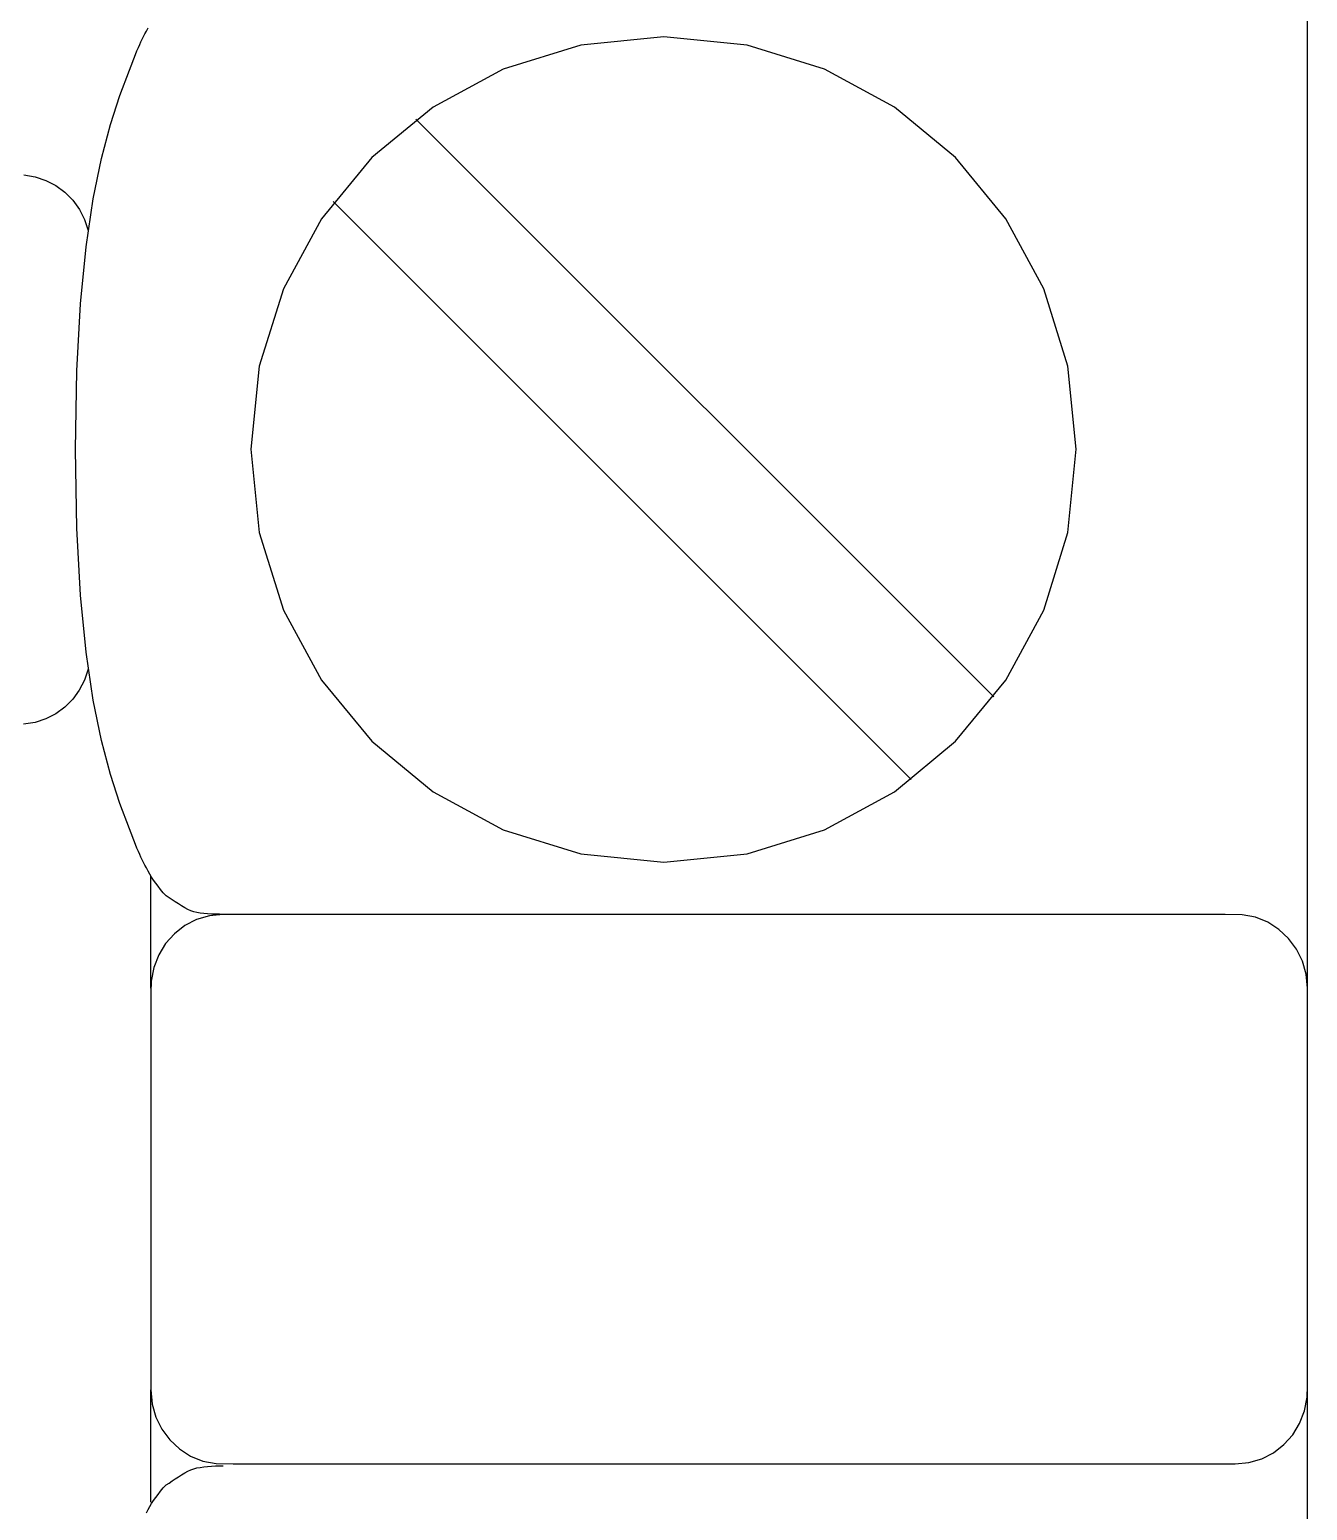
# Model space of a CAD drawing. Extents: x 1 to 47.7, y 0.2 to 35.
# Drawn here: x 37.154 to 37.672, y 14.605 to 15.205 of the extents above; entities that cross this region are included whole.
import ezdxf

# ---------------------------------------------------------------- set-up
doc = ezdxf.new("R2010")
doc.units = 0
doc.header["$MEASUREMENT"] = 0
for name, color, linetype in [('7_2___8__INDEPENDENT_INPUT', 7, 'CONTINUOUS'), ('7_3___8__OPTOISO_INDEPENDE', 7, 'CONTINUOUS'), ('7_4___24__OPTOISO_INDEPEND', 7, 'CONTINUOUS'), ('7_5___8__INDEPENDENT_INPUT', 7, 'CONTINUOUS'), ('7_6____8__INDEPENDENT_INPU', 7, 'CONTINUOUS'), ('7_7____8__OPTOISO_INDEPEND', 7, 'CONTINUOUS'), ('7_8____8__OPTOISO_INDEPEND', 7, 'CONTINUOUS')]:
    doc.layers.add(name, color=color, linetype=linetype)

msp = doc.modelspace()

# ---------------------------------------------------------------- linework, layer by layer
at = {"layer": '7_2___8__INDEPENDENT_INPUT'}
for points in [[(37.67225, 14.5127), (37.67225, 14.60513), (37.67225, 14.70424), (37.67225, 14.80958), (37.67225, 14.92072), (37.67225, 15.0372), (37.67225, 15.15858), (37.67225, 15.28441), (37.67225, 15.41426), (37.67225, 15.54766), (37.67225, 15.68419), (37.67225, 15.82338)], [(37.23275, 14.84656), (37.23125, 14.84657), (37.22968, 14.84659), (37.22808, 14.84664), (37.22648, 14.84672), (37.22492, 14.84684), (37.22343, 14.84701), (37.22206, 14.84724), (37.22083, 14.84753), (37.21969, 14.84795), (37.21845, 14.84855), (37.21719, 14.84923), (37.21593, 14.84999), (37.21466, 14.8508), (37.21339, 14.85164), (37.21212, 14.85248), (37.21086, 14.85331), (37.20961, 14.8541), (37.20846, 14.85533), (37.20739, 14.85664), (37.2064, 14.85792), (37.20547, 14.85918), (37.2046, 14.86042), (37.20379, 14.86165), (37.20304, 14.86288), (37.20233, 14.86411), (37.20166, 14.86535), (37.20105, 14.86652), (37.20049, 14.86761), (37.19996, 14.86867), (37.19945, 14.86973), (37.19894, 14.87084), (37.19841, 14.87204), (37.19785, 14.87337), (37.19723, 14.87486), (37.19475, 14.88118), (37.19094, 14.89146), (37.18712, 14.90325), (37.18346, 14.91707), (37.1801, 14.93345), (37.17721, 14.95291), (37.17496, 14.97598), (37.17348, 15.00318), (37.17296, 15.03504), (37.17348, 15.0669), (37.17496, 15.0941), (37.17721, 15.11716), (37.1801, 15.13662), (37.18346, 15.153), (37.18712, 15.16682), (37.19094, 15.1786), (37.19475, 15.18888), (37.19723, 15.1952), (37.19785, 15.1967), (37.19841, 15.19803), (37.19894, 15.19922), (37.19945, 15.20033), (37.19996, 15.2014), (37.20049, 15.20245), (37.20105, 15.20355), (37.20166, 15.20471), (37.20233, 15.20595)], [(37.54511, 14.93468), (37.31084, 15.16895)], [(37.15192, 15.14633), (37.15658, 15.14561), (37.16096, 15.14416), (37.165, 15.14204), (37.16865, 15.13933), (37.17183, 15.13609), (37.17451, 15.13237), (37.17661, 15.12824), (37.17808, 15.12376)], [(37.51169, 14.90126), (37.27742, 15.13553)], [(37.17808, 14.94598), (37.17658, 14.94154), (37.17446, 14.93745), (37.17178, 14.93377), (37.16858, 14.93056), (37.16494, 14.92787), (37.16091, 14.92579), (37.15654, 14.92435), (37.1519, 14.92363)], [(37.2035, 14.81657), (37.2035, 14.86212)], [(37.2035, 14.60817), (37.2035, 14.65372)], [(37.20166, 14.60395), (37.20233, 14.60519), (37.20304, 14.60642), (37.20379, 14.60765), (37.2046, 14.60888), (37.20547, 14.61012), (37.2064, 14.61138), (37.20739, 14.61266), (37.20846, 14.61398), (37.20961, 14.6152), (37.21086, 14.61599), (37.21212, 14.61682), (37.21339, 14.61767), (37.21466, 14.6185), (37.21593, 14.61931), (37.21719, 14.62007), (37.21845, 14.62075), (37.21969, 14.62135), (37.22083, 14.62177), (37.22206, 14.62208), (37.22343, 14.62234), (37.22492, 14.62254), (37.22648, 14.6227), (37.22808, 14.62282), (37.22968, 14.6229), (37.23125, 14.62294), (37.23275, 14.62296)]]:
    msp.add_lwpolyline(points, dxfattribs=at)
for points in [[(37.41146, 14.86768), (37.44514, 14.87108), (37.47651, 14.88083), (37.50489, 14.89627), (37.52961, 14.91671), (37.55001, 14.94148), (37.56541, 14.96992), (37.57514, 15.00136), (37.57853, 15.03511), (37.57514, 15.06881), (37.56541, 15.1002), (37.55001, 15.12861), (37.52961, 15.15337), (37.50489, 15.17379), (37.47651, 15.18922), (37.44514, 15.19897), (37.41146, 15.20237), (37.37775, 15.19897), (37.34634, 15.18922), (37.31789, 15.17379), (37.2931, 15.15337), (37.27264, 15.12861), (37.25718, 15.1002), (37.24741, 15.06881), (37.244, 15.03511), (37.24741, 15.00136), (37.25718, 14.96992), (37.27264, 14.94148), (37.2931, 14.91671), (37.31789, 14.89627), (37.34634, 14.88083), (37.37775, 14.87108)], [(37.23275, 14.84656), (37.22718, 14.84602), (37.22198, 14.84447), (37.21722, 14.842), (37.21302, 14.83871), (37.20946, 14.83472), (37.20664, 14.83011), (37.20467, 14.82499), (37.20364, 14.81946), (37.2035, 14.81495), (37.2035, 14.80315), (37.2035, 14.7826), (37.2035, 14.75648), (37.2035, 14.72797), (37.2035, 14.70026), (37.2035, 14.67652), (37.2035, 14.65995), (37.2035, 14.65372), (37.20403, 14.64802), (37.20554, 14.64268), (37.20795, 14.6378), (37.21115, 14.63349), (37.21504, 14.62983), (37.21954, 14.62694), (37.22453, 14.62491), (37.22993, 14.62385), (37.23684, 14.62371), (37.26657, 14.62371), (37.31834, 14.62371), (37.38414, 14.62371), (37.45596, 14.62371), (37.52577, 14.62371), (37.58556, 14.62371), (37.62731, 14.62371), (37.64301, 14.62371), (37.64857, 14.62426), (37.65378, 14.62581), (37.65853, 14.62828), (37.66274, 14.63157), (37.6663, 14.63557), (37.66911, 14.64018), (37.67109, 14.6453), (37.67212, 14.65083), (37.67225, 14.65534), (37.67225, 14.66714), (37.67225, 14.68769), (37.67225, 14.71381), (37.67225, 14.74232), (37.67225, 14.77003), (37.67225, 14.79377), (37.67225, 14.81034), (37.67225, 14.81657), (37.67173, 14.82227), (37.67021, 14.82761), (37.66781, 14.83248), (37.66461, 14.8368), (37.66071, 14.84045), (37.65622, 14.84334), (37.65123, 14.84536), (37.64583, 14.84642), (37.63892, 14.84656), (37.60919, 14.84656), (37.55742, 14.84656), (37.49161, 14.84656), (37.4198, 14.84656), (37.34999, 14.84656), (37.2902, 14.84656), (37.24844, 14.84656)]]:
    msp.add_lwpolyline(points, close=True, dxfattribs=at)
at = {"layer": '7_3___8__OPTOISO_INDEPENDE'}
for points in [[(37.67225, 14.5127), (37.67225, 14.60513), (37.67225, 14.70424), (37.67225, 14.80958), (37.67225, 14.92072), (37.67225, 15.0372), (37.67225, 15.15858), (37.67225, 15.28441), (37.67225, 15.41426), (37.67225, 15.54766), (37.67225, 15.68419), (37.67225, 15.82338)], [(37.23275, 14.84656), (37.23125, 14.84657), (37.22968, 14.84659), (37.22808, 14.84664), (37.22648, 14.84672), (37.22492, 14.84684), (37.22343, 14.84701), (37.22206, 14.84724), (37.22083, 14.84753), (37.21969, 14.84795), (37.21845, 14.84855), (37.21719, 14.84923), (37.21593, 14.84999), (37.21466, 14.8508), (37.21339, 14.85164), (37.21212, 14.85248), (37.21086, 14.85331), (37.20961, 14.8541), (37.20846, 14.85533), (37.20739, 14.85664), (37.2064, 14.85792), (37.20547, 14.85918), (37.2046, 14.86042), (37.20379, 14.86165), (37.20304, 14.86288), (37.20233, 14.86411), (37.20166, 14.86535), (37.20105, 14.86652), (37.20049, 14.86761), (37.19996, 14.86867), (37.19945, 14.86973), (37.19894, 14.87084), (37.19841, 14.87204), (37.19785, 14.87337), (37.19723, 14.87486), (37.19475, 14.88118), (37.19094, 14.89146), (37.18712, 14.90325), (37.18346, 14.91707), (37.1801, 14.93345), (37.17721, 14.95291), (37.17496, 14.97598), (37.17348, 15.00318), (37.17296, 15.03504), (37.17348, 15.0669), (37.17496, 15.0941), (37.17721, 15.11716), (37.1801, 15.13662), (37.18346, 15.153), (37.18712, 15.16682), (37.19094, 15.1786), (37.19475, 15.18888), (37.19723, 15.1952), (37.19785, 15.1967), (37.19841, 15.19803), (37.19894, 15.19922), (37.19945, 15.20033), (37.19996, 15.2014), (37.20049, 15.20245), (37.20105, 15.20355), (37.20166, 15.20471), (37.20233, 15.20595)], [(37.54511, 14.93468), (37.31084, 15.16895)], [(37.15192, 15.14633), (37.15658, 15.14561), (37.16096, 15.14416), (37.165, 15.14204), (37.16865, 15.13933), (37.17183, 15.13609), (37.17451, 15.13237), (37.17661, 15.12824), (37.17808, 15.12376)], [(37.51169, 14.90126), (37.27742, 15.13553)], [(37.17808, 14.94598), (37.17658, 14.94154), (37.17446, 14.93745), (37.17178, 14.93377), (37.16858, 14.93056), (37.16494, 14.92787), (37.16091, 14.92579), (37.15654, 14.92435), (37.1519, 14.92363)], [(37.2035, 14.81657), (37.2035, 14.86212)], [(37.2035, 14.60817), (37.2035, 14.65372)], [(37.20166, 14.60395), (37.20233, 14.60519), (37.20304, 14.60642), (37.20379, 14.60765), (37.2046, 14.60888), (37.20547, 14.61012), (37.2064, 14.61138), (37.20739, 14.61266), (37.20846, 14.61398), (37.20961, 14.6152), (37.21086, 14.61599), (37.21212, 14.61682), (37.21339, 14.61767), (37.21466, 14.6185), (37.21593, 14.61931), (37.21719, 14.62007), (37.21845, 14.62075), (37.21969, 14.62135), (37.22083, 14.62177), (37.22206, 14.62208), (37.22343, 14.62234), (37.22492, 14.62254), (37.22648, 14.6227), (37.22808, 14.62282), (37.22968, 14.6229), (37.23125, 14.62294), (37.23275, 14.62296)]]:
    msp.add_lwpolyline(points, dxfattribs=at)
for points in [[(37.41146, 14.86768), (37.44514, 14.87108), (37.47651, 14.88083), (37.50489, 14.89627), (37.52961, 14.91671), (37.55001, 14.94148), (37.56541, 14.96992), (37.57514, 15.00136), (37.57853, 15.03511), (37.57514, 15.06881), (37.56541, 15.1002), (37.55001, 15.12861), (37.52961, 15.15337), (37.50489, 15.17379), (37.47651, 15.18922), (37.44514, 15.19897), (37.41146, 15.20237), (37.37775, 15.19897), (37.34634, 15.18922), (37.31789, 15.17379), (37.2931, 15.15337), (37.27264, 15.12861), (37.25718, 15.1002), (37.24741, 15.06881), (37.244, 15.03511), (37.24741, 15.00136), (37.25718, 14.96992), (37.27264, 14.94148), (37.2931, 14.91671), (37.31789, 14.89627), (37.34634, 14.88083), (37.37775, 14.87108)], [(37.23275, 14.84656), (37.22718, 14.84602), (37.22198, 14.84447), (37.21722, 14.842), (37.21302, 14.83871), (37.20946, 14.83472), (37.20664, 14.83011), (37.20467, 14.82499), (37.20364, 14.81946), (37.2035, 14.81495), (37.2035, 14.80315), (37.2035, 14.7826), (37.2035, 14.75648), (37.2035, 14.72797), (37.2035, 14.70026), (37.2035, 14.67652), (37.2035, 14.65995), (37.2035, 14.65372), (37.20403, 14.64802), (37.20554, 14.64268), (37.20795, 14.6378), (37.21115, 14.63349), (37.21504, 14.62983), (37.21954, 14.62694), (37.22453, 14.62491), (37.22993, 14.62385), (37.23684, 14.62371), (37.26657, 14.62371), (37.31834, 14.62371), (37.38414, 14.62371), (37.45596, 14.62371), (37.52577, 14.62371), (37.58556, 14.62371), (37.62731, 14.62371), (37.64301, 14.62371), (37.64857, 14.62426), (37.65378, 14.62581), (37.65853, 14.62828), (37.66274, 14.63157), (37.6663, 14.63557), (37.66911, 14.64018), (37.67109, 14.6453), (37.67212, 14.65083), (37.67225, 14.65534), (37.67225, 14.66714), (37.67225, 14.68769), (37.67225, 14.71381), (37.67225, 14.74232), (37.67225, 14.77003), (37.67225, 14.79377), (37.67225, 14.81034), (37.67225, 14.81657), (37.67173, 14.82227), (37.67021, 14.82761), (37.66781, 14.83248), (37.66461, 14.8368), (37.66071, 14.84045), (37.65622, 14.84334), (37.65123, 14.84536), (37.64583, 14.84642), (37.63892, 14.84656), (37.60919, 14.84656), (37.55742, 14.84656), (37.49161, 14.84656), (37.4198, 14.84656), (37.34999, 14.84656), (37.2902, 14.84656), (37.24844, 14.84656)]]:
    msp.add_lwpolyline(points, close=True, dxfattribs=at)
at = {"layer": '7_4___24__OPTOISO_INDEPEND'}
for points in [[(37.67225, 14.5127), (37.67225, 14.60513), (37.67225, 14.70424), (37.67225, 14.80958), (37.67225, 14.92072), (37.67225, 15.0372), (37.67225, 15.15858), (37.67225, 15.28441), (37.67225, 15.41426), (37.67225, 15.54766), (37.67225, 15.68419), (37.67225, 15.82338)], [(37.23275, 14.84656), (37.23125, 14.84657), (37.22968, 14.84659), (37.22808, 14.84664), (37.22648, 14.84672), (37.22492, 14.84684), (37.22343, 14.84701), (37.22206, 14.84724), (37.22083, 14.84753), (37.21969, 14.84795), (37.21845, 14.84855), (37.21719, 14.84923), (37.21593, 14.84999), (37.21466, 14.8508), (37.21339, 14.85164), (37.21212, 14.85248), (37.21086, 14.85331), (37.20961, 14.8541), (37.20846, 14.85533), (37.20739, 14.85664), (37.2064, 14.85792), (37.20547, 14.85918), (37.2046, 14.86042), (37.20379, 14.86165), (37.20304, 14.86288), (37.20233, 14.86411), (37.20166, 14.86535), (37.20105, 14.86652), (37.20049, 14.86761), (37.19996, 14.86867), (37.19945, 14.86973), (37.19894, 14.87084), (37.19841, 14.87204), (37.19785, 14.87337), (37.19723, 14.87486), (37.19475, 14.88118), (37.19094, 14.89146), (37.18712, 14.90325), (37.18346, 14.91707), (37.1801, 14.93345), (37.17721, 14.95291), (37.17496, 14.97598), (37.17348, 15.00318), (37.17296, 15.03504), (37.17348, 15.0669), (37.17496, 15.0941), (37.17721, 15.11716), (37.1801, 15.13662), (37.18346, 15.153), (37.18712, 15.16682), (37.19094, 15.1786), (37.19475, 15.18888), (37.19723, 15.1952), (37.19785, 15.1967), (37.19841, 15.19803), (37.19894, 15.19922), (37.19945, 15.20033), (37.19996, 15.2014), (37.20049, 15.20245), (37.20105, 15.20355), (37.20166, 15.20471), (37.20233, 15.20595)], [(37.54511, 14.93468), (37.31084, 15.16895)], [(37.15192, 15.14633), (37.15658, 15.14561), (37.16096, 15.14416), (37.165, 15.14204), (37.16865, 15.13933), (37.17183, 15.13609), (37.17451, 15.13237), (37.17661, 15.12824), (37.17808, 15.12376)], [(37.51169, 14.90126), (37.27742, 15.13553)], [(37.17808, 14.94598), (37.17658, 14.94154), (37.17446, 14.93745), (37.17178, 14.93377), (37.16858, 14.93056), (37.16494, 14.92787), (37.16091, 14.92579), (37.15654, 14.92435), (37.1519, 14.92363)], [(37.2035, 14.81657), (37.2035, 14.86212)], [(37.2035, 14.60817), (37.2035, 14.65372)], [(37.20166, 14.60395), (37.20233, 14.60519), (37.20304, 14.60642), (37.20379, 14.60765), (37.2046, 14.60888), (37.20547, 14.61012), (37.2064, 14.61138), (37.20739, 14.61266), (37.20846, 14.61398), (37.20961, 14.6152), (37.21086, 14.61599), (37.21212, 14.61682), (37.21339, 14.61767), (37.21466, 14.6185), (37.21593, 14.61931), (37.21719, 14.62007), (37.21845, 14.62075), (37.21969, 14.62135), (37.22083, 14.62177), (37.22206, 14.62208), (37.22343, 14.62234), (37.22492, 14.62254), (37.22648, 14.6227), (37.22808, 14.62282), (37.22968, 14.6229), (37.23125, 14.62294), (37.23275, 14.62296)]]:
    msp.add_lwpolyline(points, dxfattribs=at)
for points in [[(37.41146, 14.86768), (37.44514, 14.87108), (37.47651, 14.88083), (37.50489, 14.89627), (37.52961, 14.91671), (37.55001, 14.94148), (37.56541, 14.96992), (37.57514, 15.00136), (37.57853, 15.03511), (37.57514, 15.06881), (37.56541, 15.1002), (37.55001, 15.12861), (37.52961, 15.15337), (37.50489, 15.17379), (37.47651, 15.18922), (37.44514, 15.19897), (37.41146, 15.20237), (37.37775, 15.19897), (37.34634, 15.18922), (37.31789, 15.17379), (37.2931, 15.15337), (37.27264, 15.12861), (37.25718, 15.1002), (37.24741, 15.06881), (37.244, 15.03511), (37.24741, 15.00136), (37.25718, 14.96992), (37.27264, 14.94148), (37.2931, 14.91671), (37.31789, 14.89627), (37.34634, 14.88083), (37.37775, 14.87108)], [(37.23275, 14.84656), (37.22718, 14.84602), (37.22198, 14.84447), (37.21722, 14.842), (37.21302, 14.83871), (37.20946, 14.83472), (37.20664, 14.83011), (37.20467, 14.82499), (37.20364, 14.81946), (37.2035, 14.81495), (37.2035, 14.80315), (37.2035, 14.7826), (37.2035, 14.75648), (37.2035, 14.72797), (37.2035, 14.70026), (37.2035, 14.67652), (37.2035, 14.65995), (37.2035, 14.65372), (37.20403, 14.64802), (37.20554, 14.64268), (37.20795, 14.6378), (37.21115, 14.63349), (37.21504, 14.62983), (37.21954, 14.62694), (37.22453, 14.62491), (37.22993, 14.62385), (37.23684, 14.62371), (37.26657, 14.62371), (37.31834, 14.62371), (37.38414, 14.62371), (37.45596, 14.62371), (37.52577, 14.62371), (37.58556, 14.62371), (37.62731, 14.62371), (37.64301, 14.62371), (37.64857, 14.62426), (37.65378, 14.62581), (37.65853, 14.62828), (37.66274, 14.63157), (37.6663, 14.63557), (37.66911, 14.64018), (37.67109, 14.6453), (37.67212, 14.65083), (37.67225, 14.65534), (37.67225, 14.66714), (37.67225, 14.68769), (37.67225, 14.71381), (37.67225, 14.74232), (37.67225, 14.77003), (37.67225, 14.79377), (37.67225, 14.81034), (37.67225, 14.81657), (37.67173, 14.82227), (37.67021, 14.82761), (37.66781, 14.83248), (37.66461, 14.8368), (37.66071, 14.84045), (37.65622, 14.84334), (37.65123, 14.84536), (37.64583, 14.84642), (37.63892, 14.84656), (37.60919, 14.84656), (37.55742, 14.84656), (37.49161, 14.84656), (37.4198, 14.84656), (37.34999, 14.84656), (37.2902, 14.84656), (37.24844, 14.84656)]]:
    msp.add_lwpolyline(points, close=True, dxfattribs=at)
at = {"layer": '7_5___8__INDEPENDENT_INPUT'}
for points in [[(37.67225, 14.5127), (37.67225, 14.60513), (37.67225, 14.70424), (37.67225, 14.80958), (37.67225, 14.92072), (37.67225, 15.0372), (37.67225, 15.15858), (37.67225, 15.28441), (37.67225, 15.41426), (37.67225, 15.54766), (37.67225, 15.68419), (37.67225, 15.82338)], [(37.23275, 14.84656), (37.23125, 14.84657), (37.22968, 14.84659), (37.22808, 14.84664), (37.22648, 14.84672), (37.22492, 14.84684), (37.22343, 14.84701), (37.22206, 14.84724), (37.22083, 14.84753), (37.21969, 14.84795), (37.21845, 14.84855), (37.21719, 14.84923), (37.21593, 14.84999), (37.21466, 14.8508), (37.21339, 14.85164), (37.21212, 14.85248), (37.21086, 14.85331), (37.20961, 14.8541), (37.20846, 14.85533), (37.20739, 14.85664), (37.2064, 14.85792), (37.20547, 14.85918), (37.2046, 14.86042), (37.20379, 14.86165), (37.20304, 14.86288), (37.20233, 14.86411), (37.20166, 14.86535), (37.20105, 14.86652), (37.20049, 14.86761), (37.19996, 14.86867), (37.19945, 14.86973), (37.19894, 14.87084), (37.19841, 14.87204), (37.19785, 14.87337), (37.19723, 14.87486), (37.19475, 14.88118), (37.19094, 14.89146), (37.18712, 14.90325), (37.18346, 14.91707), (37.1801, 14.93345), (37.17721, 14.95291), (37.17496, 14.97598), (37.17348, 15.00318), (37.17296, 15.03504), (37.17348, 15.0669), (37.17496, 15.0941), (37.17721, 15.11716), (37.1801, 15.13662), (37.18346, 15.153), (37.18712, 15.16682), (37.19094, 15.1786), (37.19475, 15.18888), (37.19723, 15.1952), (37.19785, 15.1967), (37.19841, 15.19803), (37.19894, 15.19922), (37.19945, 15.20033), (37.19996, 15.2014), (37.20049, 15.20245), (37.20105, 15.20355), (37.20166, 15.20471), (37.20233, 15.20595)], [(37.54511, 14.93468), (37.31084, 15.16895)], [(37.15192, 15.14633), (37.15658, 15.14561), (37.16096, 15.14416), (37.165, 15.14204), (37.16865, 15.13933), (37.17183, 15.13609), (37.17451, 15.13237), (37.17661, 15.12824), (37.17808, 15.12376)], [(37.51169, 14.90126), (37.27742, 15.13553)], [(37.17808, 14.94598), (37.17658, 14.94154), (37.17446, 14.93745), (37.17178, 14.93377), (37.16858, 14.93056), (37.16494, 14.92787), (37.16091, 14.92579), (37.15654, 14.92435), (37.1519, 14.92363)], [(37.2035, 14.81657), (37.2035, 14.86212)], [(37.2035, 14.60817), (37.2035, 14.65372)], [(37.20166, 14.60395), (37.20233, 14.60519), (37.20304, 14.60642), (37.20379, 14.60765), (37.2046, 14.60888), (37.20547, 14.61012), (37.2064, 14.61138), (37.20739, 14.61266), (37.20846, 14.61398), (37.20961, 14.6152), (37.21086, 14.61599), (37.21212, 14.61682), (37.21339, 14.61767), (37.21466, 14.6185), (37.21593, 14.61931), (37.21719, 14.62007), (37.21845, 14.62075), (37.21969, 14.62135), (37.22083, 14.62177), (37.22206, 14.62208), (37.22343, 14.62234), (37.22492, 14.62254), (37.22648, 14.6227), (37.22808, 14.62282), (37.22968, 14.6229), (37.23125, 14.62294), (37.23275, 14.62296)]]:
    msp.add_lwpolyline(points, dxfattribs=at)
for points in [[(37.41146, 14.86768), (37.44514, 14.87108), (37.47651, 14.88083), (37.50489, 14.89627), (37.52961, 14.91671), (37.55001, 14.94148), (37.56541, 14.96992), (37.57514, 15.00136), (37.57853, 15.03511), (37.57514, 15.06881), (37.56541, 15.1002), (37.55001, 15.12861), (37.52961, 15.15337), (37.50489, 15.17379), (37.47651, 15.18922), (37.44514, 15.19897), (37.41146, 15.20237), (37.37775, 15.19897), (37.34634, 15.18922), (37.31789, 15.17379), (37.2931, 15.15337), (37.27264, 15.12861), (37.25718, 15.1002), (37.24741, 15.06881), (37.244, 15.03511), (37.24741, 15.00136), (37.25718, 14.96992), (37.27264, 14.94148), (37.2931, 14.91671), (37.31789, 14.89627), (37.34634, 14.88083), (37.37775, 14.87108)], [(37.23275, 14.84656), (37.22718, 14.84602), (37.22198, 14.84447), (37.21722, 14.842), (37.21302, 14.83871), (37.20946, 14.83472), (37.20664, 14.83011), (37.20467, 14.82499), (37.20364, 14.81946), (37.2035, 14.81495), (37.2035, 14.80315), (37.2035, 14.7826), (37.2035, 14.75648), (37.2035, 14.72797), (37.2035, 14.70026), (37.2035, 14.67652), (37.2035, 14.65995), (37.2035, 14.65372), (37.20403, 14.64802), (37.20554, 14.64268), (37.20795, 14.6378), (37.21115, 14.63349), (37.21504, 14.62983), (37.21954, 14.62694), (37.22453, 14.62491), (37.22993, 14.62385), (37.23684, 14.62371), (37.26657, 14.62371), (37.31834, 14.62371), (37.38414, 14.62371), (37.45596, 14.62371), (37.52577, 14.62371), (37.58556, 14.62371), (37.62731, 14.62371), (37.64301, 14.62371), (37.64857, 14.62426), (37.65378, 14.62581), (37.65853, 14.62828), (37.66274, 14.63157), (37.6663, 14.63557), (37.66911, 14.64018), (37.67109, 14.6453), (37.67212, 14.65083), (37.67225, 14.65534), (37.67225, 14.66714), (37.67225, 14.68769), (37.67225, 14.71381), (37.67225, 14.74232), (37.67225, 14.77003), (37.67225, 14.79377), (37.67225, 14.81034), (37.67225, 14.81657), (37.67173, 14.82227), (37.67021, 14.82761), (37.66781, 14.83248), (37.66461, 14.8368), (37.66071, 14.84045), (37.65622, 14.84334), (37.65123, 14.84536), (37.64583, 14.84642), (37.63892, 14.84656), (37.60919, 14.84656), (37.55742, 14.84656), (37.49161, 14.84656), (37.4198, 14.84656), (37.34999, 14.84656), (37.2902, 14.84656), (37.24844, 14.84656)]]:
    msp.add_lwpolyline(points, close=True, dxfattribs=at)
at = {"layer": '7_6____8__INDEPENDENT_INPU'}
for points in [[(37.67225, 14.5127), (37.67225, 14.60513), (37.67225, 14.70424), (37.67225, 14.80958), (37.67225, 14.92072), (37.67225, 15.0372), (37.67225, 15.15858), (37.67225, 15.28441), (37.67225, 15.41426), (37.67225, 15.54766), (37.67225, 15.68419), (37.67225, 15.82338)], [(37.23275, 14.84656), (37.23125, 14.84657), (37.22968, 14.84659), (37.22808, 14.84664), (37.22648, 14.84672), (37.22492, 14.84684), (37.22343, 14.84701), (37.22206, 14.84724), (37.22083, 14.84753), (37.21969, 14.84795), (37.21845, 14.84855), (37.21719, 14.84923), (37.21593, 14.84999), (37.21466, 14.8508), (37.21339, 14.85164), (37.21212, 14.85248), (37.21086, 14.85331), (37.20961, 14.8541), (37.20846, 14.85533), (37.20739, 14.85664), (37.2064, 14.85792), (37.20547, 14.85918), (37.2046, 14.86042), (37.20379, 14.86165), (37.20304, 14.86288), (37.20233, 14.86411), (37.20166, 14.86535), (37.20105, 14.86652), (37.20049, 14.86761), (37.19996, 14.86867), (37.19945, 14.86973), (37.19894, 14.87084), (37.19841, 14.87204), (37.19785, 14.87337), (37.19723, 14.87486), (37.19475, 14.88118), (37.19094, 14.89146), (37.18712, 14.90325), (37.18346, 14.91707), (37.1801, 14.93345), (37.17721, 14.95291), (37.17496, 14.97598), (37.17348, 15.00318), (37.17296, 15.03504), (37.17348, 15.0669), (37.17496, 15.0941), (37.17721, 15.11716), (37.1801, 15.13662), (37.18346, 15.153), (37.18712, 15.16682), (37.19094, 15.1786), (37.19475, 15.18888), (37.19723, 15.1952), (37.19785, 15.1967), (37.19841, 15.19803), (37.19894, 15.19922), (37.19945, 15.20033), (37.19996, 15.2014), (37.20049, 15.20245), (37.20105, 15.20355), (37.20166, 15.20471), (37.20233, 15.20595)], [(37.54511, 14.93468), (37.31084, 15.16895)], [(37.15192, 15.14633), (37.15658, 15.14561), (37.16096, 15.14416), (37.165, 15.14204), (37.16865, 15.13933), (37.17183, 15.13609), (37.17451, 15.13237), (37.17661, 15.12824), (37.17808, 15.12376)], [(37.51169, 14.90126), (37.27742, 15.13553)], [(37.17808, 14.94598), (37.17658, 14.94154), (37.17446, 14.93745), (37.17178, 14.93377), (37.16858, 14.93056), (37.16494, 14.92787), (37.16091, 14.92579), (37.15654, 14.92435), (37.1519, 14.92363)], [(37.2035, 14.81657), (37.2035, 14.86212)], [(37.2035, 14.60817), (37.2035, 14.65372)], [(37.20166, 14.60395), (37.20233, 14.60519), (37.20304, 14.60642), (37.20379, 14.60765), (37.2046, 14.60888), (37.20547, 14.61012), (37.2064, 14.61138), (37.20739, 14.61266), (37.20846, 14.61398), (37.20961, 14.6152), (37.21086, 14.61599), (37.21212, 14.61682), (37.21339, 14.61767), (37.21466, 14.6185), (37.21593, 14.61931), (37.21719, 14.62007), (37.21845, 14.62075), (37.21969, 14.62135), (37.22083, 14.62177), (37.22206, 14.62208), (37.22343, 14.62234), (37.22492, 14.62254), (37.22648, 14.6227), (37.22808, 14.62282), (37.22968, 14.6229), (37.23125, 14.62294), (37.23275, 14.62296)]]:
    msp.add_lwpolyline(points, dxfattribs=at)
for points in [[(37.41146, 14.86768), (37.44514, 14.87108), (37.47651, 14.88083), (37.50489, 14.89627), (37.52961, 14.91671), (37.55001, 14.94148), (37.56541, 14.96992), (37.57514, 15.00136), (37.57853, 15.03511), (37.57514, 15.06881), (37.56541, 15.1002), (37.55001, 15.12861), (37.52961, 15.15337), (37.50489, 15.17379), (37.47651, 15.18922), (37.44514, 15.19897), (37.41146, 15.20237), (37.37775, 15.19897), (37.34634, 15.18922), (37.31789, 15.17379), (37.2931, 15.15337), (37.27264, 15.12861), (37.25718, 15.1002), (37.24741, 15.06881), (37.244, 15.03511), (37.24741, 15.00136), (37.25718, 14.96992), (37.27264, 14.94148), (37.2931, 14.91671), (37.31789, 14.89627), (37.34634, 14.88083), (37.37775, 14.87108)], [(37.23275, 14.84656), (37.22718, 14.84602), (37.22198, 14.84447), (37.21722, 14.842), (37.21302, 14.83871), (37.20946, 14.83472), (37.20664, 14.83011), (37.20467, 14.82499), (37.20364, 14.81946), (37.2035, 14.81495), (37.2035, 14.80315), (37.2035, 14.7826), (37.2035, 14.75648), (37.2035, 14.72797), (37.2035, 14.70026), (37.2035, 14.67652), (37.2035, 14.65995), (37.2035, 14.65372), (37.20403, 14.64802), (37.20554, 14.64268), (37.20795, 14.6378), (37.21115, 14.63349), (37.21504, 14.62983), (37.21954, 14.62694), (37.22453, 14.62491), (37.22993, 14.62385), (37.23684, 14.62371), (37.26657, 14.62371), (37.31834, 14.62371), (37.38414, 14.62371), (37.45596, 14.62371), (37.52577, 14.62371), (37.58556, 14.62371), (37.62731, 14.62371), (37.64301, 14.62371), (37.64857, 14.62426), (37.65378, 14.62581), (37.65853, 14.62828), (37.66274, 14.63157), (37.6663, 14.63557), (37.66911, 14.64018), (37.67109, 14.6453), (37.67212, 14.65083), (37.67225, 14.65534), (37.67225, 14.66714), (37.67225, 14.68769), (37.67225, 14.71381), (37.67225, 14.74232), (37.67225, 14.77003), (37.67225, 14.79377), (37.67225, 14.81034), (37.67225, 14.81657), (37.67173, 14.82227), (37.67021, 14.82761), (37.66781, 14.83248), (37.66461, 14.8368), (37.66071, 14.84045), (37.65622, 14.84334), (37.65123, 14.84536), (37.64583, 14.84642), (37.63892, 14.84656), (37.60919, 14.84656), (37.55742, 14.84656), (37.49161, 14.84656), (37.4198, 14.84656), (37.34999, 14.84656), (37.2902, 14.84656), (37.24844, 14.84656)]]:
    msp.add_lwpolyline(points, close=True, dxfattribs=at)
at = {"layer": '7_7____8__OPTOISO_INDEPEND'}
for points in [[(37.67225, 14.5127), (37.67225, 14.60513), (37.67225, 14.70424), (37.67225, 14.80958), (37.67225, 14.92072), (37.67225, 15.0372), (37.67225, 15.15858), (37.67225, 15.28441), (37.67225, 15.41426), (37.67225, 15.54766), (37.67225, 15.68419), (37.67225, 15.82338)], [(37.23275, 14.84656), (37.23125, 14.84657), (37.22968, 14.84659), (37.22808, 14.84664), (37.22648, 14.84672), (37.22492, 14.84684), (37.22343, 14.84701), (37.22206, 14.84724), (37.22083, 14.84753), (37.21969, 14.84795), (37.21845, 14.84855), (37.21719, 14.84923), (37.21593, 14.84999), (37.21466, 14.8508), (37.21339, 14.85164), (37.21212, 14.85248), (37.21086, 14.85331), (37.20961, 14.8541), (37.20846, 14.85533), (37.20739, 14.85664), (37.2064, 14.85792), (37.20547, 14.85918), (37.2046, 14.86042), (37.20379, 14.86165), (37.20304, 14.86288), (37.20233, 14.86411), (37.20166, 14.86535), (37.20105, 14.86652), (37.20049, 14.86761), (37.19996, 14.86867), (37.19945, 14.86973), (37.19894, 14.87084), (37.19841, 14.87204), (37.19785, 14.87337), (37.19723, 14.87486), (37.19475, 14.88118), (37.19094, 14.89146), (37.18712, 14.90325), (37.18346, 14.91707), (37.1801, 14.93345), (37.17721, 14.95291), (37.17496, 14.97598), (37.17348, 15.00318), (37.17296, 15.03504), (37.17348, 15.0669), (37.17496, 15.0941), (37.17721, 15.11716), (37.1801, 15.13662), (37.18346, 15.153), (37.18712, 15.16682), (37.19094, 15.1786), (37.19475, 15.18888), (37.19723, 15.1952), (37.19785, 15.1967), (37.19841, 15.19803), (37.19894, 15.19922), (37.19945, 15.20033), (37.19996, 15.2014), (37.20049, 15.20245), (37.20105, 15.20355), (37.20166, 15.20471), (37.20233, 15.20595)], [(37.54511, 14.93468), (37.31084, 15.16895)], [(37.15192, 15.14633), (37.15658, 15.14561), (37.16096, 15.14416), (37.165, 15.14204), (37.16865, 15.13933), (37.17183, 15.13609), (37.17451, 15.13237), (37.17661, 15.12824), (37.17808, 15.12376)], [(37.51169, 14.90126), (37.27742, 15.13553)], [(37.17808, 14.94598), (37.17658, 14.94154), (37.17446, 14.93745), (37.17178, 14.93377), (37.16858, 14.93056), (37.16494, 14.92787), (37.16091, 14.92579), (37.15654, 14.92435), (37.1519, 14.92363)], [(37.2035, 14.81657), (37.2035, 14.86212)], [(37.2035, 14.60817), (37.2035, 14.65372)], [(37.20166, 14.60395), (37.20233, 14.60519), (37.20304, 14.60642), (37.20379, 14.60765), (37.2046, 14.60888), (37.20547, 14.61012), (37.2064, 14.61138), (37.20739, 14.61266), (37.20846, 14.61398), (37.20961, 14.6152), (37.21086, 14.61599), (37.21212, 14.61682), (37.21339, 14.61767), (37.21466, 14.6185), (37.21593, 14.61931), (37.21719, 14.62007), (37.21845, 14.62075), (37.21969, 14.62135), (37.22083, 14.62177), (37.22206, 14.62208), (37.22343, 14.62234), (37.22492, 14.62254), (37.22648, 14.6227), (37.22808, 14.62282), (37.22968, 14.6229), (37.23125, 14.62294), (37.23275, 14.62296)]]:
    msp.add_lwpolyline(points, dxfattribs=at)
for points in [[(37.41146, 14.86768), (37.44514, 14.87108), (37.47651, 14.88083), (37.50489, 14.89627), (37.52961, 14.91671), (37.55001, 14.94148), (37.56541, 14.96992), (37.57514, 15.00136), (37.57853, 15.03511), (37.57514, 15.06881), (37.56541, 15.1002), (37.55001, 15.12861), (37.52961, 15.15337), (37.50489, 15.17379), (37.47651, 15.18922), (37.44514, 15.19897), (37.41146, 15.20237), (37.37775, 15.19897), (37.34634, 15.18922), (37.31789, 15.17379), (37.2931, 15.15337), (37.27264, 15.12861), (37.25718, 15.1002), (37.24741, 15.06881), (37.244, 15.03511), (37.24741, 15.00136), (37.25718, 14.96992), (37.27264, 14.94148), (37.2931, 14.91671), (37.31789, 14.89627), (37.34634, 14.88083), (37.37775, 14.87108)], [(37.23275, 14.84656), (37.22718, 14.84602), (37.22198, 14.84447), (37.21722, 14.842), (37.21302, 14.83871), (37.20946, 14.83472), (37.20664, 14.83011), (37.20467, 14.82499), (37.20364, 14.81946), (37.2035, 14.81495), (37.2035, 14.80315), (37.2035, 14.7826), (37.2035, 14.75648), (37.2035, 14.72797), (37.2035, 14.70026), (37.2035, 14.67652), (37.2035, 14.65995), (37.2035, 14.65372), (37.20403, 14.64802), (37.20554, 14.64268), (37.20795, 14.6378), (37.21115, 14.63349), (37.21504, 14.62983), (37.21954, 14.62694), (37.22453, 14.62491), (37.22993, 14.62385), (37.23684, 14.62371), (37.26657, 14.62371), (37.31834, 14.62371), (37.38414, 14.62371), (37.45596, 14.62371), (37.52577, 14.62371), (37.58556, 14.62371), (37.62731, 14.62371), (37.64301, 14.62371), (37.64857, 14.62426), (37.65378, 14.62581), (37.65853, 14.62828), (37.66274, 14.63157), (37.6663, 14.63557), (37.66911, 14.64018), (37.67109, 14.6453), (37.67212, 14.65083), (37.67225, 14.65534), (37.67225, 14.66714), (37.67225, 14.68769), (37.67225, 14.71381), (37.67225, 14.74232), (37.67225, 14.77003), (37.67225, 14.79377), (37.67225, 14.81034), (37.67225, 14.81657), (37.67173, 14.82227), (37.67021, 14.82761), (37.66781, 14.83248), (37.66461, 14.8368), (37.66071, 14.84045), (37.65622, 14.84334), (37.65123, 14.84536), (37.64583, 14.84642), (37.63892, 14.84656), (37.60919, 14.84656), (37.55742, 14.84656), (37.49161, 14.84656), (37.4198, 14.84656), (37.34999, 14.84656), (37.2902, 14.84656), (37.24844, 14.84656)]]:
    msp.add_lwpolyline(points, close=True, dxfattribs=at)
at = {"layer": '7_8____8__OPTOISO_INDEPEND'}
for points in [[(37.67225, 14.5127), (37.67225, 14.60513), (37.67225, 14.70424), (37.67225, 14.80958), (37.67225, 14.92072), (37.67225, 15.0372), (37.67225, 15.15858), (37.67225, 15.28441), (37.67225, 15.41426), (37.67225, 15.54766), (37.67225, 15.68419), (37.67225, 15.82338)], [(37.23275, 14.84656), (37.23125, 14.84657), (37.22968, 14.84659), (37.22808, 14.84664), (37.22648, 14.84672), (37.22492, 14.84684), (37.22343, 14.84701), (37.22206, 14.84724), (37.22083, 14.84753), (37.21969, 14.84795), (37.21845, 14.84855), (37.21719, 14.84923), (37.21593, 14.84999), (37.21466, 14.8508), (37.21339, 14.85164), (37.21212, 14.85248), (37.21086, 14.85331), (37.20961, 14.8541), (37.20846, 14.85533), (37.20739, 14.85664), (37.2064, 14.85792), (37.20547, 14.85918), (37.2046, 14.86042), (37.20379, 14.86165), (37.20304, 14.86288), (37.20233, 14.86411), (37.20166, 14.86535), (37.20105, 14.86652), (37.20049, 14.86761), (37.19996, 14.86867), (37.19945, 14.86973), (37.19894, 14.87084), (37.19841, 14.87204), (37.19785, 14.87337), (37.19723, 14.87486), (37.19475, 14.88118), (37.19094, 14.89146), (37.18712, 14.90325), (37.18346, 14.91707), (37.1801, 14.93345), (37.17721, 14.95291), (37.17496, 14.97598), (37.17348, 15.00318), (37.17296, 15.03504), (37.17348, 15.0669), (37.17496, 15.0941), (37.17721, 15.11716), (37.1801, 15.13662), (37.18346, 15.153), (37.18712, 15.16682), (37.19094, 15.1786), (37.19475, 15.18888), (37.19723, 15.1952), (37.19785, 15.1967), (37.19841, 15.19803), (37.19894, 15.19922), (37.19945, 15.20033), (37.19996, 15.2014), (37.20049, 15.20245), (37.20105, 15.20355), (37.20166, 15.20471), (37.20233, 15.20595)], [(37.54511, 14.93468), (37.31084, 15.16895)], [(37.15192, 15.14633), (37.15658, 15.14561), (37.16096, 15.14416), (37.165, 15.14204), (37.16865, 15.13933), (37.17183, 15.13609), (37.17451, 15.13237), (37.17661, 15.12824), (37.17808, 15.12376)], [(37.51169, 14.90126), (37.27742, 15.13553)], [(37.17808, 14.94598), (37.17658, 14.94154), (37.17446, 14.93745), (37.17178, 14.93377), (37.16858, 14.93056), (37.16494, 14.92787), (37.16091, 14.92579), (37.15654, 14.92435), (37.1519, 14.92363)], [(37.2035, 14.81657), (37.2035, 14.86212)], [(37.2035, 14.60817), (37.2035, 14.65372)], [(37.20166, 14.60395), (37.20233, 14.60519), (37.20304, 14.60642), (37.20379, 14.60765), (37.2046, 14.60888), (37.20547, 14.61012), (37.2064, 14.61138), (37.20739, 14.61266), (37.20846, 14.61398), (37.20961, 14.6152), (37.21086, 14.61599), (37.21212, 14.61682), (37.21339, 14.61767), (37.21466, 14.6185), (37.21593, 14.61931), (37.21719, 14.62007), (37.21845, 14.62075), (37.21969, 14.62135), (37.22083, 14.62177), (37.22206, 14.62208), (37.22343, 14.62234), (37.22492, 14.62254), (37.22648, 14.6227), (37.22808, 14.62282), (37.22968, 14.6229), (37.23125, 14.62294), (37.23275, 14.62296)]]:
    msp.add_lwpolyline(points, dxfattribs=at)
for points in [[(37.41146, 14.86768), (37.44514, 14.87108), (37.47651, 14.88083), (37.50489, 14.89627), (37.52961, 14.91671), (37.55001, 14.94148), (37.56541, 14.96992), (37.57514, 15.00136), (37.57853, 15.03511), (37.57514, 15.06881), (37.56541, 15.1002), (37.55001, 15.12861), (37.52961, 15.15337), (37.50489, 15.17379), (37.47651, 15.18922), (37.44514, 15.19897), (37.41146, 15.20237), (37.37775, 15.19897), (37.34634, 15.18922), (37.31789, 15.17379), (37.2931, 15.15337), (37.27264, 15.12861), (37.25718, 15.1002), (37.24741, 15.06881), (37.244, 15.03511), (37.24741, 15.00136), (37.25718, 14.96992), (37.27264, 14.94148), (37.2931, 14.91671), (37.31789, 14.89627), (37.34634, 14.88083), (37.37775, 14.87108)], [(37.23275, 14.84656), (37.22718, 14.84602), (37.22198, 14.84447), (37.21722, 14.842), (37.21302, 14.83871), (37.20946, 14.83472), (37.20664, 14.83011), (37.20467, 14.82499), (37.20364, 14.81946), (37.2035, 14.81495), (37.2035, 14.80315), (37.2035, 14.7826), (37.2035, 14.75648), (37.2035, 14.72797), (37.2035, 14.70026), (37.2035, 14.67652), (37.2035, 14.65995), (37.2035, 14.65372), (37.20403, 14.64802), (37.20554, 14.64268), (37.20795, 14.6378), (37.21115, 14.63349), (37.21504, 14.62983), (37.21954, 14.62694), (37.22453, 14.62491), (37.22993, 14.62385), (37.23684, 14.62371), (37.26657, 14.62371), (37.31834, 14.62371), (37.38414, 14.62371), (37.45596, 14.62371), (37.52577, 14.62371), (37.58556, 14.62371), (37.62731, 14.62371), (37.64301, 14.62371), (37.64857, 14.62426), (37.65378, 14.62581), (37.65853, 14.62828), (37.66274, 14.63157), (37.6663, 14.63557), (37.66911, 14.64018), (37.67109, 14.6453), (37.67212, 14.65083), (37.67225, 14.65534), (37.67225, 14.66714), (37.67225, 14.68769), (37.67225, 14.71381), (37.67225, 14.74232), (37.67225, 14.77003), (37.67225, 14.79377), (37.67225, 14.81034), (37.67225, 14.81657), (37.67173, 14.82227), (37.67021, 14.82761), (37.66781, 14.83248), (37.66461, 14.8368), (37.66071, 14.84045), (37.65622, 14.84334), (37.65123, 14.84536), (37.64583, 14.84642), (37.63892, 14.84656), (37.60919, 14.84656), (37.55742, 14.84656), (37.49161, 14.84656), (37.4198, 14.84656), (37.34999, 14.84656), (37.2902, 14.84656), (37.24844, 14.84656)]]:
    msp.add_lwpolyline(points, close=True, dxfattribs=at)

doc.saveas('drawing.dxf')
